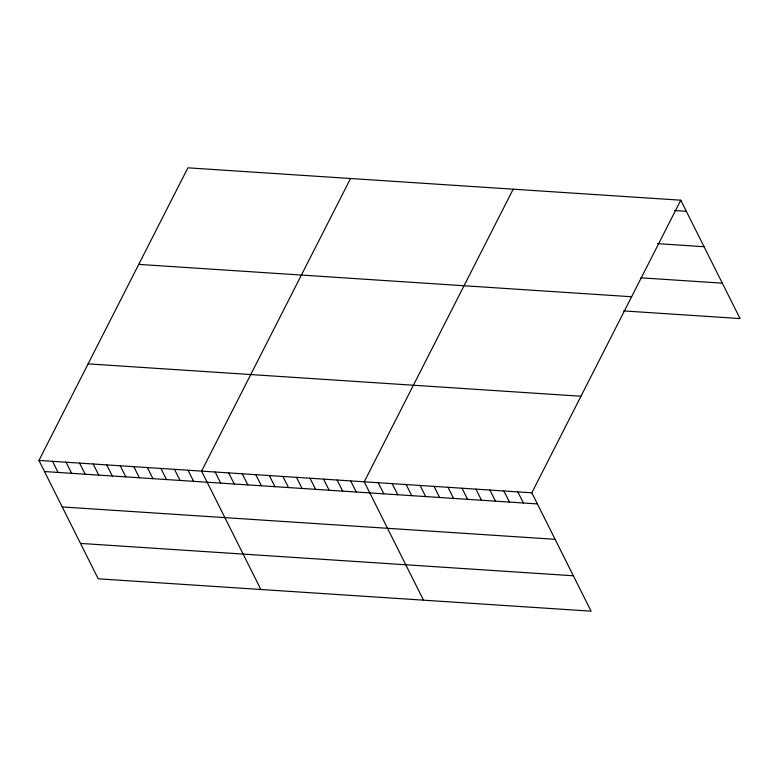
<?xml version="1.0" encoding="UTF-8"?>
<svg xmlns="http://www.w3.org/2000/svg" width="779" height="779" viewBox="0 0 779 779"><rect width="100%" height="100%" fill="white"/><g stroke="black" fill="none" stroke-linecap="round" stroke-linejoin="round"><path stroke-width="1.17" d="M680.778 200.193L531.814 492.805L591.095 611.174L98.222 578.807L38.95 460.438L187.905 167.826L680.778 200.193L740.05 318.562L623.677 310.918M350.55 178.508L201.595 471.12L260.868 589.489M513.195 189.19L364.241 481.802L423.513 600.171M674.702 210.544L686.338 211.304M657.515 243.642L704.06 246.7M640.864 277.821L722.328 283.166M138.75 264.383L631.613 296.75M88.105 363.871L580.968 396.238M38.95 460.438L531.814 492.805M44.52 471.548L537.383 503.916M62.242 506.944L555.106 539.311M80.5 543.411L573.363 575.778M517.85 491.89L523.42 503M503.886 490.965L509.447 502.085M489.923 490.049L495.483 501.17M475.959 489.134L481.519 500.245M461.996 488.219L467.556 499.329M448.032 487.303L453.592 498.414M434.059 486.388L439.629 497.499M420.095 485.463L425.665 496.583M406.132 484.548L411.702 495.668M392.168 483.632L397.738 494.743M378.204 482.717L383.774 493.828M350.686 480.906L356.256 492.026M337.132 480.02L342.702 491.13M323.577 479.124L329.147 490.244M310.023 478.238L315.592 489.348M296.468 477.352L302.038 488.462M282.913 476.456L288.483 487.576M269.368 475.57L274.929 486.68M255.814 474.674L261.374 485.794M242.259 473.788L247.819 484.898M228.705 472.892L234.265 484.012M215.15 472.006L220.71 483.116M188.041 470.224L193.611 481.344M174.486 469.338L180.056 480.448M160.932 468.442L166.502 479.562M147.377 467.556L152.947 478.666M133.822 466.67L139.392 477.78M120.268 465.774L125.838 476.894M106.723 464.888L112.283 475.998M93.168 463.992L98.729 475.112M79.614 463.106L85.174 474.216M66.059 462.22L71.619 473.33M52.505 461.324L58.065 472.434"/></g></svg>
